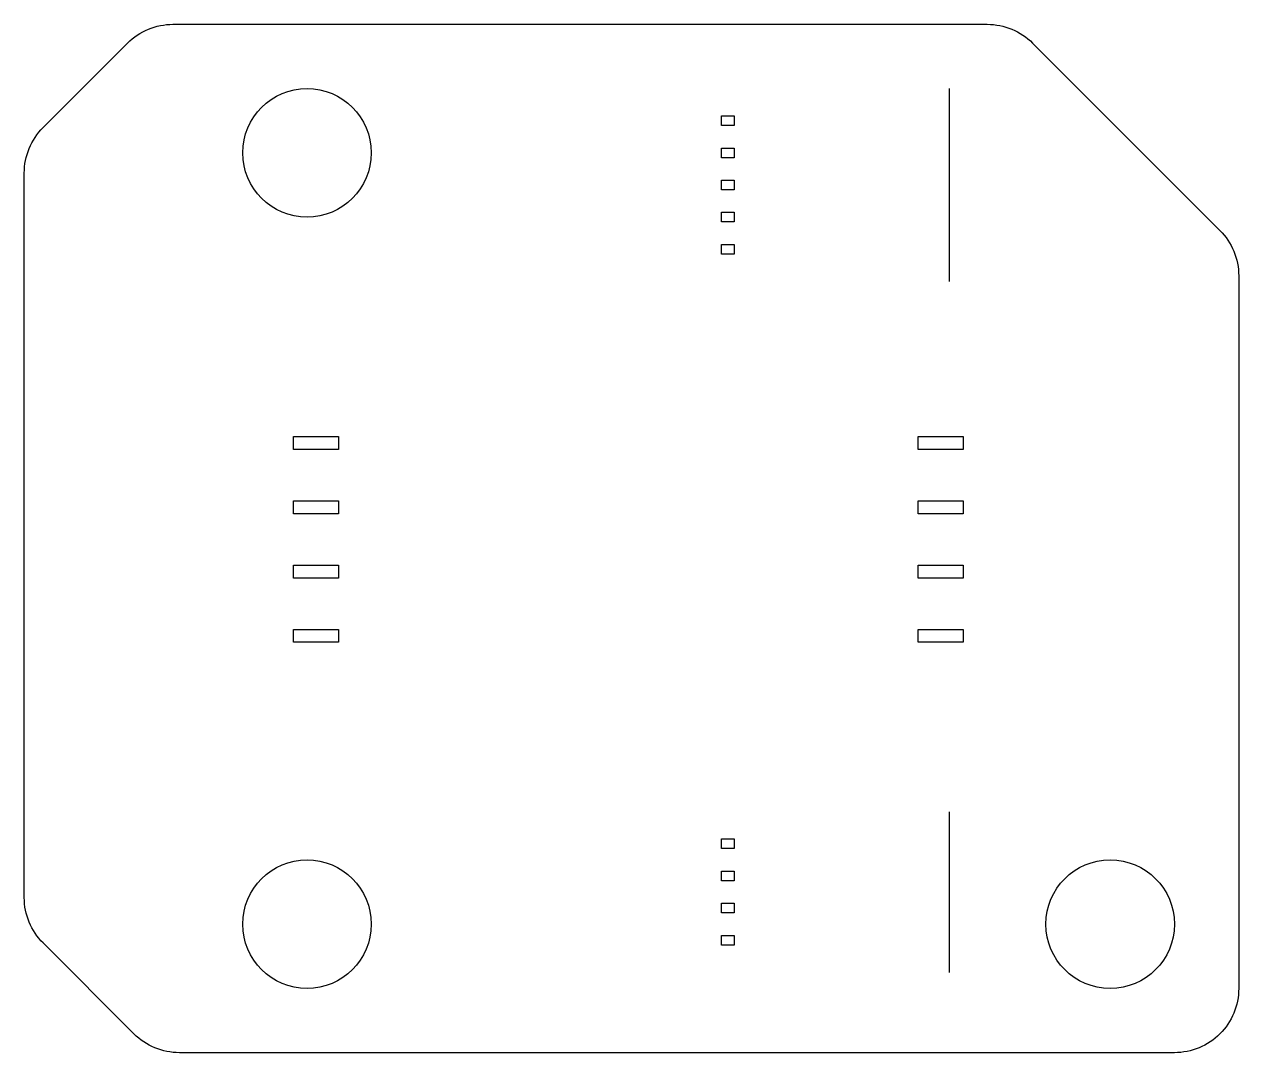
# Model space of a CAD drawing. Header units: millimetres. Extents: x -17.4 to 1.5, y 0 to 16.
import ezdxf

# ---------------------------------------------------------------- set-up
doc = ezdxf.new("R2010")
doc.units = ezdxf.units.MM
doc.layers.get('0').update_dxf_attribs({"linetype": 'CONTINUOUS'})

msp = doc.modelspace()

# ---------------------------------------------------------------- linework, layer by layer
for p, q in [((-3, 12), (-3, 15)), ((-3, 1.25), (-3, 3.75))]:
    msp.add_line(p, q)
msp.add_lwpolyline([(-2.414, 16, -0.198912), (-1.707, 15.707), (1.207, 12.793, -0.198912), (1.5, 12.086), (1.5, 1, -0.414214), (0.5, 0), (-14.986, 0, -0.198912), (-15.693, 0.293), (-17.107, 1.707, -0.198912), (-17.4, 2.414), (-17.4, 13.686, -0.198912), (-17.107, 14.393), (-15.793, 15.707, -0.198912), (-15.086, 16)], format="xyb", close=True)
for points in [[(-6.35, 14.575), (-6.35, 14.425), (-6.55, 14.425), (-6.55, 14.575)], [(-6.35, 14.075), (-6.35, 13.925), (-6.55, 13.925), (-6.55, 14.075)], [(-6.35, 13.575), (-6.35, 13.425), (-6.55, 13.425), (-6.55, 13.575)], [(-6.35, 13.075), (-6.35, 12.925), (-6.55, 12.925), (-6.55, 13.075)], [(-6.35, 12.575), (-6.35, 12.425), (-6.55, 12.425), (-6.55, 12.575)], [(-12.51, 9.385), (-13.21, 9.385), (-13.21, 9.585), (-12.51, 9.585)], [(-3.49, 9.585), (-2.79, 9.585), (-2.79, 9.385), (-3.49, 9.385)], [(-12.51, 8.385), (-13.21, 8.385), (-13.21, 8.585), (-12.51, 8.585)], [(-3.49, 8.585), (-2.79, 8.585), (-2.79, 8.385), (-3.49, 8.385)], [(-12.51, 7.385), (-13.21, 7.385), (-13.21, 7.585), (-12.51, 7.585)], [(-3.49, 7.585), (-2.79, 7.585), (-2.79, 7.385), (-3.49, 7.385)], [(-12.51, 6.385), (-13.21, 6.385), (-13.21, 6.585), (-12.51, 6.585)], [(-3.49, 6.585), (-2.79, 6.585), (-2.79, 6.385), (-3.49, 6.385)], [(-6.35, 3.325), (-6.35, 3.175), (-6.55, 3.175), (-6.55, 3.325)], [(-6.35, 2.825), (-6.35, 2.675), (-6.55, 2.675), (-6.55, 2.825)], [(-6.35, 2.325), (-6.35, 2.175), (-6.55, 2.175), (-6.55, 2.325)], [(-6.35, 1.825), (-6.35, 1.675), (-6.55, 1.675), (-6.55, 1.825)]]:
    msp.add_lwpolyline(points, close=True)
for centre in [(-13, 14), (-13, 2), (-0.5, 2)]:
    msp.add_circle(centre, 1)

doc.saveas('drawing.dxf')
